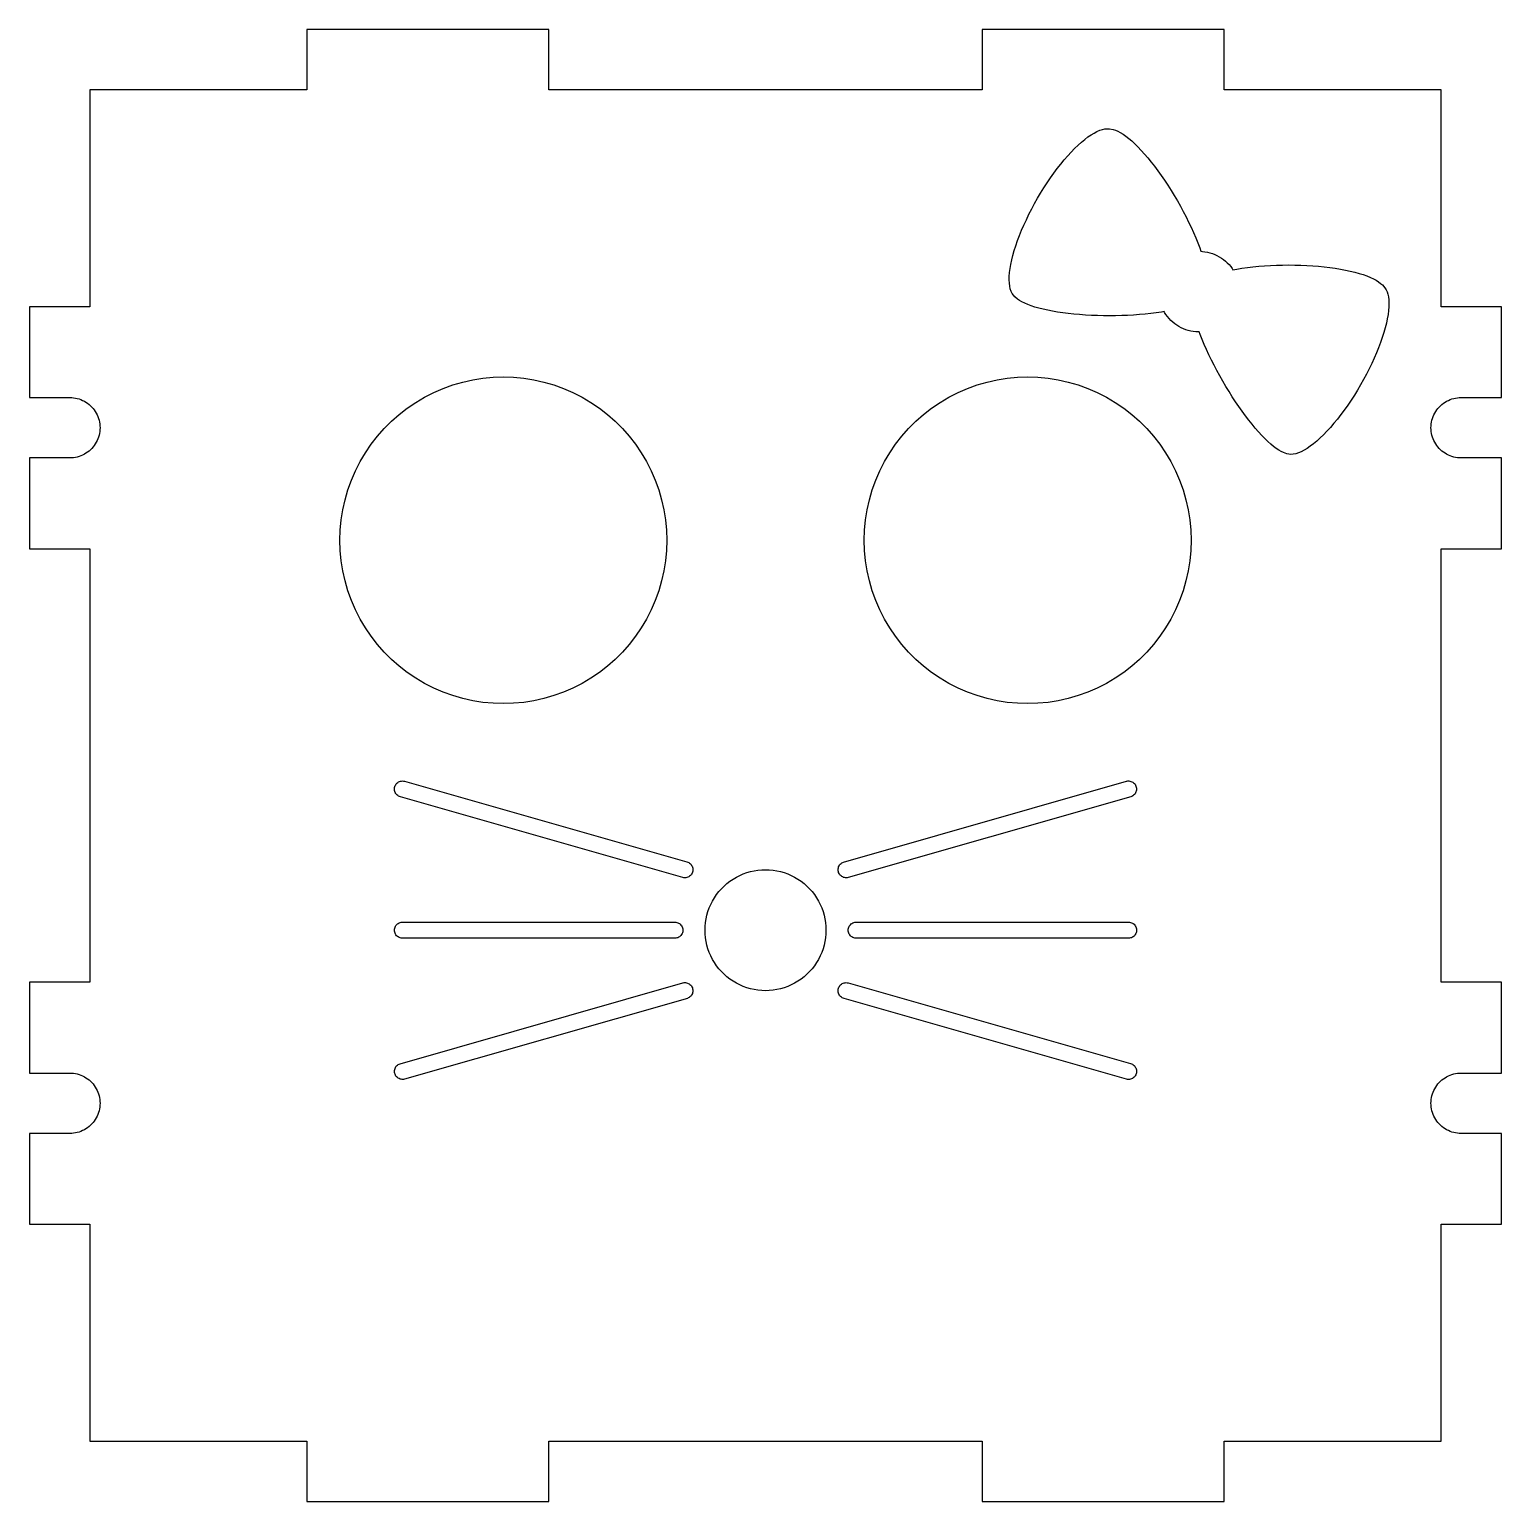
# Model space of a CAD drawing. Header units: metres. Extents: x 0 to 229, y 0 to 151.
# Drawn here: x 78 to 151, y 78 to 151 of the extents above; entities that cross this region are included whole.
import ezdxf

# ---------------------------------------------------------------- set-up
doc = ezdxf.new("R2010")
doc.units = ezdxf.units.M

msp = doc.modelspace()

# ---------------------------------------------------------------- linework, layer by layer
for p, q in [((103.75, 151), (91.75, 151)), ((91.75, 151), (91.75, 148)), ((103.75, 148), (103.75, 151)), ((137.25, 151), (125.25, 151)), ((125.25, 151), (125.25, 148)), ((137.25, 148), (137.25, 151)), ((91.75, 148), (81, 148)), ((81, 148), (81, 137.25)), ((125.25, 148), (103.75, 148)), ((148, 148), (137.25, 148)), ((148, 137.25), (148, 148)), ((131.074, 145.997), (131.205, 146.04)), ((131.205, 146.04), (131.329, 146.065)), ((131.329, 146.065), (131.444, 146.075)), ((131.444, 146.075), (131.552, 146.067)), ((131.552, 146.067), (131.74, 146.036)), ((131.74, 146.036), (131.851, 146.003)), ((131.851, 146.003), (131.969, 145.953)), ((129.998, 145.259), (130.165, 145.409)), ((130.165, 145.409), (130.328, 145.545)), ((130.328, 145.545), (130.488, 145.667)), ((130.488, 145.667), (130.642, 145.773)), ((130.642, 145.773), (130.792, 145.864)), ((130.792, 145.864), (130.936, 145.939)), ((130.936, 145.939), (131.074, 145.997)), ((131.969, 145.953), (132.095, 145.887)), ((132.095, 145.887), (132.228, 145.806)), ((132.228, 145.806), (132.366, 145.709)), ((132.366, 145.709), (132.51, 145.596)), ((132.51, 145.596), (132.659, 145.469)), ((132.659, 145.469), (132.813, 145.327)), ((132.813, 145.327), (132.97, 145.172)), ((129.312, 144.531), (129.485, 144.731)), ((129.485, 144.731), (129.658, 144.92)), ((129.658, 144.92), (129.829, 145.096)), ((129.829, 145.096), (129.998, 145.259)), ((132.97, 145.172), (133.131, 145.003)), ((133.131, 145.003), (133.294, 144.822)), ((133.294, 144.822), (133.459, 144.63)), ((133.459, 144.63), (133.626, 144.426)), ((128.628, 143.634), (128.797, 143.872)), ((128.797, 143.872), (128.967, 144.101)), ((128.967, 144.101), (129.139, 144.321)), ((129.139, 144.321), (129.312, 144.531)), ((133.626, 144.426), (133.792, 144.212)), ((133.792, 144.212), (133.959, 143.989)), ((133.959, 143.989), (134.126, 143.757)), ((128.142, 142.885), (128.3, 143.14)), ((128.3, 143.14), (128.463, 143.39)), ((128.463, 143.39), (128.628, 143.634)), ((134.126, 143.757), (134.29, 143.518)), ((134.29, 143.518), (134.453, 143.272)), ((134.453, 143.272), (134.613, 143.021)), ((127.699, 142.098), (127.841, 142.363)), ((127.841, 142.363), (127.989, 142.625)), ((127.989, 142.625), (128.142, 142.885)), ((134.613, 143.021), (134.77, 142.765)), ((134.77, 142.765), (134.923, 142.505)), ((134.923, 142.505), (135.072, 142.243)), ((127.435, 141.567), (127.563, 141.832)), ((127.563, 141.832), (127.699, 142.098)), ((135.072, 142.243), (135.215, 141.979)), ((135.215, 141.979), (135.353, 141.715)), ((135.353, 141.715), (135.484, 141.451)), ((127.096, 140.781), (127.2, 141.04)), ((127.2, 141.04), (127.313, 141.302)), ((127.313, 141.302), (127.435, 141.567)), ((135.484, 141.451), (135.609, 141.188)), ((135.609, 141.188), (135.726, 140.929)), ((135.726, 140.929), (135.836, 140.672)), ((126.836, 140.033), (126.913, 140.276)), ((126.913, 140.276), (127, 140.526)), ((127, 140.526), (127.096, 140.781)), ((135.836, 140.672), (135.938, 140.421)), ((135.938, 140.421), (136.031, 140.175)), ((136.031, 140.175), (136.094, 139.997)), ((126.666, 139.349), (126.712, 139.568)), ((126.712, 139.568), (126.769, 139.796)), ((126.769, 139.796), (126.836, 140.033)), ((136.094, 139.997), (136.167, 139.993)), ((136.167, 139.993), (136.292, 139.979)), ((136.292, 139.979), (136.416, 139.956)), ((136.416, 139.956), (136.538, 139.926)), ((136.538, 139.926), (136.658, 139.889)), ((136.658, 139.889), (136.775, 139.844)), ((136.775, 139.844), (136.889, 139.791)), ((136.889, 139.791), (137, 139.732)), ((137, 139.732), (137.107, 139.666)), ((137.107, 139.666), (137.209, 139.593)), ((137.209, 139.593), (137.307, 139.514)), ((137.307, 139.514), (137.399, 139.429)), ((126.586, 138.578), (126.59, 138.753)), ((126.59, 138.753), (126.604, 138.941)), ((126.604, 138.941), (126.63, 139.139)), ((126.63, 139.139), (126.666, 139.349)), ((137.399, 139.429), (137.486, 139.338)), ((137.486, 139.338), (137.567, 139.242)), ((137.567, 139.242), (137.642, 139.141)), ((137.642, 139.141), (137.682, 139.08)), ((137.682, 139.08), (137.868, 139.115)), ((137.868, 139.115), (138.128, 139.157)), ((138.128, 139.157), (138.396, 139.194)), ((138.396, 139.194), (138.673, 139.227)), ((138.673, 139.227), (138.957, 139.255)), ((138.957, 139.255), (139.246, 139.279)), ((139.246, 139.279), (139.541, 139.297)), ((139.541, 139.297), (139.838, 139.31)), ((139.838, 139.31), (140.139, 139.317)), ((140.139, 139.317), (140.44, 139.32)), ((140.44, 139.32), (140.741, 139.317)), ((140.741, 139.317), (141.042, 139.31)), ((141.042, 139.31), (141.339, 139.297)), ((141.339, 139.297), (141.634, 139.279)), ((141.634, 139.279), (141.923, 139.255)), ((141.923, 139.255), (142.207, 139.227)), ((142.207, 139.227), (142.484, 139.194)), ((142.484, 139.194), (142.752, 139.157)), ((142.752, 139.157), (143.012, 139.115)), ((143.012, 139.115), (143.261, 139.068)), ((143.261, 139.068), (143.5, 139.017)), ((143.5, 139.017), (143.726, 138.962)), ((143.726, 138.962), (143.939, 138.904)), ((143.939, 138.904), (144.138, 138.841)), ((144.138, 138.841), (144.323, 138.776)), ((144.323, 138.776), (144.493, 138.707)), ((144.493, 138.707), (144.646, 138.636)), ((126.593, 138.416), (126.586, 138.578)), ((126.611, 138.267), (126.593, 138.416)), ((126.64, 138.133), (126.611, 138.267)), ((126.679, 138.013), (126.64, 138.133)), ((126.729, 137.908), (126.679, 138.013)), ((144.646, 138.636), (144.783, 138.562)), ((144.783, 138.562), (144.903, 138.486)), ((144.903, 138.486), (145.005, 138.408)), ((145.005, 138.408), (145.089, 138.328)), ((145.089, 138.328), (145.21, 138.181)), ((145.21, 138.181), (145.271, 138.092)), ((145.271, 138.092), (145.321, 137.987)), ((145.321, 137.987), (145.36, 137.867)), ((81, 137.25), (78, 137.25)), ((78, 137.25), (78, 132.75)), ((126.79, 137.819), (126.729, 137.908)), ((126.86, 137.745), (126.79, 137.819)), ((126.995, 137.629), (126.86, 137.745)), ((127.097, 137.558), (126.995, 137.629)), ((127.217, 137.489), (127.097, 137.558)), ((127.354, 137.422), (127.217, 137.489)), ((127.507, 137.357), (127.354, 137.422)), ((127.677, 137.295), (127.507, 137.357)), ((127.862, 137.235), (127.677, 137.295)), ((145.36, 137.867), (145.389, 137.733)), ((145.389, 137.733), (145.407, 137.584)), ((145.41, 137.247), (145.396, 137.059)), ((145.407, 137.584), (145.414, 137.422)), ((145.414, 137.422), (145.41, 137.247)), ((151, 137.25), (148, 137.25)), ((151, 132.75), (151, 137.25)), ((128.061, 137.179), (127.862, 137.235)), ((128.274, 137.125), (128.061, 137.179)), ((128.5, 137.075), (128.274, 137.125)), ((128.739, 137.029), (128.5, 137.075)), ((128.988, 136.987), (128.739, 137.029)), ((129.248, 136.948), (128.988, 136.987)), ((129.516, 136.914), (129.248, 136.948)), ((129.793, 136.884), (129.516, 136.914)), ((130.077, 136.859), (129.793, 136.884)), ((130.366, 136.838), (130.077, 136.859)), ((130.661, 136.821), (130.366, 136.838)), ((130.958, 136.809), (130.661, 136.821)), ((131.259, 136.802), (130.958, 136.809)), ((131.56, 136.8), (131.259, 136.802)), ((131.861, 136.802), (131.56, 136.8)), ((132.162, 136.809), (131.861, 136.802)), ((132.459, 136.821), (132.162, 136.809)), ((132.754, 136.838), (132.459, 136.821)), ((133.043, 136.859), (132.754, 136.838)), ((133.327, 136.884), (133.043, 136.859)), ((133.604, 136.914), (133.327, 136.884)), ((133.872, 136.948), (133.604, 136.914)), ((134.132, 136.987), (133.872, 136.948)), ((134.264, 137.009), (134.132, 136.987)), ((134.289, 136.964), (134.264, 137.009)), ((134.358, 136.859), (134.289, 136.964)), ((134.433, 136.758), (134.358, 136.859)), ((134.514, 136.662), (134.433, 136.758)), ((134.601, 136.571), (134.514, 136.662)), ((134.693, 136.486), (134.601, 136.571)), ((145.334, 136.651), (145.288, 136.432)), ((145.37, 136.861), (145.334, 136.651)), ((145.396, 137.059), (145.37, 136.861)), ((134.791, 136.407), (134.693, 136.486)), ((134.893, 136.334), (134.791, 136.407)), ((135, 136.268), (134.893, 136.334)), ((135.111, 136.209), (135, 136.268)), ((135.225, 136.156), (135.111, 136.209)), ((135.342, 136.111), (135.225, 136.156)), ((135.462, 136.074), (135.342, 136.111)), ((135.584, 136.044), (135.462, 136.074)), ((135.708, 136.021), (135.584, 136.044)), ((135.833, 136.007), (135.708, 136.021)), ((135.958, 136), (135.833, 136.007)), ((136.01, 136.001), (135.958, 136)), ((136.057, 135.876), (136.01, 136.001)), ((136.153, 135.632), (136.057, 135.876)), ((145.164, 135.967), (145.087, 135.724)), ((145.231, 136.204), (145.164, 135.967)), ((145.288, 136.432), (145.231, 136.204)), ((136.258, 135.382), (136.153, 135.632)), ((136.37, 135.127), (136.258, 135.382)), ((136.49, 134.869), (136.37, 135.127)), ((144.904, 135.219), (144.8, 134.96)), ((145, 135.474), (144.904, 135.219)), ((145.087, 135.724), (145, 135.474)), ((136.617, 134.607), (136.49, 134.869)), ((136.749, 134.344), (136.617, 134.607)), ((136.888, 134.081), (136.749, 134.344)), ((144.565, 134.433), (144.437, 134.168)), ((144.687, 134.698), (144.565, 134.433)), ((144.8, 134.96), (144.687, 134.698)), ((99.4856, 133.512), (99.9822, 133.623)), ((99.9822, 133.623), (100.485, 133.703)), ((100.485, 133.703), (100.991, 133.751)), ((100.991, 133.751), (101.5, 133.767)), ((101.5, 133.767), (102.009, 133.751)), ((102.009, 133.751), (102.515, 133.703)), ((102.515, 133.703), (103.018, 133.623)), ((103.018, 133.623), (103.514, 133.512)), ((125.486, 133.512), (125.982, 133.623)), ((125.982, 133.623), (126.485, 133.703)), ((126.485, 133.703), (126.991, 133.751)), ((126.991, 133.751), (127.5, 133.767)), ((127.5, 133.767), (128.009, 133.751)), ((128.009, 133.751), (128.515, 133.703)), ((128.515, 133.703), (129.018, 133.623)), ((129.018, 133.623), (129.514, 133.512)), ((137.032, 133.817), (136.888, 134.081)), ((137.181, 133.555), (137.032, 133.817)), ((144.159, 133.637), (144.011, 133.375)), ((144.301, 133.902), (144.159, 133.637)), ((144.437, 134.168), (144.301, 133.902)), ((97.5978, 132.765), (98.0512, 132.996)), ((98.0512, 132.996), (98.5182, 133.198)), ((98.5182, 133.198), (98.997, 133.37)), ((98.997, 133.37), (99.4856, 133.512)), ((103.514, 133.512), (104.003, 133.37)), ((104.003, 133.37), (104.482, 133.198)), ((104.482, 133.198), (104.949, 132.996)), ((104.949, 132.996), (105.402, 132.765)), ((123.598, 132.765), (124.051, 132.996)), ((124.051, 132.996), (124.518, 133.198)), ((124.518, 133.198), (124.997, 133.37)), ((124.997, 133.37), (125.486, 133.512)), ((129.514, 133.512), (130.003, 133.37)), ((130.003, 133.37), (130.482, 133.198)), ((130.482, 133.198), (130.949, 132.996)), ((130.949, 132.996), (131.402, 132.765)), ((137.334, 133.295), (137.181, 133.555)), ((137.49, 133.039), (137.334, 133.295)), ((137.649, 132.787), (137.49, 133.039)), ((143.7, 132.86), (143.537, 132.61)), ((143.858, 133.115), (143.7, 132.86)), ((144.011, 133.375), (143.858, 133.115)), ((78, 132.75), (80, 132.75)), ((80, 132.75), (80.0942, 132.747)), ((80.0942, 132.747), (80.188, 132.738)), ((80.188, 132.738), (80.2811, 132.723)), ((80.2811, 132.723), (80.373, 132.703)), ((80.373, 132.703), (80.4635, 132.677)), ((80.4635, 132.677), (80.5522, 132.645)), ((80.5522, 132.645), (80.6387, 132.607)), ((80.6387, 132.607), (80.7226, 132.564)), ((80.7226, 132.564), (80.8037, 132.516)), ((80.8037, 132.516), (80.8817, 132.464)), ((80.8817, 132.464), (80.9561, 132.406)), ((80.9561, 132.406), (81.0268, 132.343)), ((81.0268, 132.343), (81.0934, 132.277)), ((81.0934, 132.277), (81.1558, 132.206)), ((81.1558, 132.206), (81.2135, 132.132)), ((81.2135, 132.132), (81.2665, 132.054)), ((96.3369, 131.908), (96.739, 132.22)), ((96.739, 132.22), (97.1598, 132.506)), ((97.1598, 132.506), (97.5978, 132.765)), ((105.402, 132.765), (105.84, 132.506)), ((105.84, 132.506), (106.261, 132.22)), ((106.261, 132.22), (106.663, 131.908)), ((122.337, 131.908), (122.739, 132.22)), ((122.739, 132.22), (123.16, 132.506)), ((123.16, 132.506), (123.598, 132.765)), ((131.402, 132.765), (131.84, 132.506)), ((131.84, 132.506), (132.261, 132.22)), ((132.261, 132.22), (132.663, 131.908)), ((137.81, 132.54), (137.649, 132.787)), ((137.973, 132.3), (137.81, 132.54)), ((138.137, 132.067), (137.973, 132.3)), ((143.372, 132.366), (143.203, 132.128)), ((143.537, 132.61), (143.372, 132.366)), ((147.734, 132.054), (147.786, 132.132)), ((147.786, 132.132), (147.844, 132.206)), ((147.844, 132.206), (147.907, 132.277)), ((147.907, 132.277), (147.973, 132.343)), ((147.973, 132.343), (148.044, 132.406)), ((148.044, 132.406), (148.118, 132.464)), ((148.118, 132.464), (148.196, 132.516)), ((148.196, 132.516), (148.277, 132.564)), ((148.277, 132.564), (148.361, 132.607)), ((148.361, 132.607), (148.448, 132.645)), ((148.448, 132.645), (148.536, 132.677)), ((148.536, 132.677), (148.627, 132.703)), ((148.627, 132.703), (148.719, 132.723)), ((148.719, 132.723), (148.812, 132.738)), ((148.812, 132.738), (148.906, 132.747)), ((148.906, 132.747), (149, 132.75)), ((149, 132.75), (151, 132.75)), ((81.2665, 132.054), (81.3145, 131.973)), ((81.3145, 131.973), (81.3572, 131.889)), ((81.3572, 131.889), (81.3947, 131.802)), ((81.3947, 131.802), (81.4266, 131.714)), ((81.4266, 131.714), (81.4529, 131.623)), ((81.4529, 131.623), (81.4734, 131.531)), ((81.4734, 131.531), (81.4882, 131.438)), ((81.4882, 131.438), (81.497, 131.344)), ((95.5954, 131.211), (95.9552, 131.571)), ((95.9552, 131.571), (96.3369, 131.908)), ((106.663, 131.908), (107.045, 131.571)), ((107.045, 131.571), (107.405, 131.211)), ((121.595, 131.211), (121.955, 131.571)), ((121.955, 131.571), (122.337, 131.908)), ((132.663, 131.908), (133.045, 131.571)), ((133.045, 131.571), (133.405, 131.211)), ((138.302, 131.842), (138.137, 132.067)), ((138.466, 131.626), (138.302, 131.842)), ((138.629, 131.421), (138.466, 131.626)), ((138.79, 131.226), (138.629, 131.421)), ((142.688, 131.469), (142.515, 131.269)), ((142.861, 131.679), (142.688, 131.469)), ((143.033, 131.899), (142.861, 131.679)), ((143.203, 132.128), (143.033, 131.899)), ((147.503, 131.344), (147.512, 131.438)), ((147.512, 131.438), (147.527, 131.531)), ((147.527, 131.531), (147.547, 131.623)), ((147.547, 131.623), (147.573, 131.714)), ((147.573, 131.714), (147.605, 131.802)), ((147.605, 131.802), (147.643, 131.889)), ((147.643, 131.889), (147.686, 131.973)), ((147.686, 131.973), (147.734, 132.054)), ((81.3947, 130.698), (81.3572, 130.611)), ((81.4266, 130.786), (81.3947, 130.698)), ((81.4529, 130.877), (81.4266, 130.786)), ((81.4734, 130.969), (81.4529, 130.877)), ((81.4882, 131.062), (81.4734, 130.969)), ((81.497, 131.156), (81.4882, 131.062)), ((81.497, 131.344), (81.5, 131.25)), ((81.5, 131.25), (81.497, 131.156)), ((94.947, 130.428), (95.2589, 130.83)), ((95.2589, 130.83), (95.5954, 131.211)), ((107.405, 131.211), (107.741, 130.83)), ((107.741, 130.83), (108.053, 130.428)), ((120.947, 130.428), (121.259, 130.83)), ((121.259, 130.83), (121.595, 131.211)), ((133.405, 131.211), (133.741, 130.83)), ((133.741, 130.83), (134.053, 130.428)), ((138.949, 131.043), (138.79, 131.226)), ((139.105, 130.872), (138.949, 131.043)), ((139.258, 130.714), (139.105, 130.872)), ((139.407, 130.569), (139.258, 130.714)), ((142.002, 130.741), (141.835, 130.591)), ((142.171, 130.904), (142.002, 130.741)), ((142.342, 131.08), (142.171, 130.904)), ((142.515, 131.269), (142.342, 131.08)), ((147.5, 131.25), (147.503, 131.344)), ((147.503, 131.156), (147.5, 131.25)), ((147.512, 131.062), (147.503, 131.156)), ((147.527, 130.969), (147.512, 131.062)), ((147.547, 130.877), (147.527, 130.969)), ((147.573, 130.786), (147.547, 130.877)), ((147.605, 130.698), (147.573, 130.786)), ((147.643, 130.611), (147.605, 130.698)), ((80.8037, 129.984), (80.7226, 129.936)), ((80.8817, 130.036), (80.8037, 129.984)), ((80.9561, 130.094), (80.8817, 130.036)), ((81.0268, 130.157), (80.9561, 130.094)), ((81.0934, 130.223), (81.0268, 130.157)), ((81.1558, 130.294), (81.0934, 130.223)), ((81.2135, 130.368), (81.1558, 130.294)), ((81.2665, 130.446), (81.2135, 130.368)), ((81.3145, 130.527), (81.2665, 130.446)), ((81.3572, 130.611), (81.3145, 130.527)), ((94.4019, 129.569), (94.6609, 130.007)), ((94.6609, 130.007), (94.947, 130.428)), ((108.053, 130.428), (108.339, 130.007)), ((108.339, 130.007), (108.598, 129.569)), ((120.402, 129.569), (120.661, 130.007)), ((120.661, 130.007), (120.947, 130.428)), ((134.053, 130.428), (134.339, 130.007)), ((134.339, 130.007), (134.598, 129.569)), ((139.551, 130.439), (139.407, 130.569)), ((139.69, 130.324), (139.551, 130.439)), ((139.822, 130.223), (139.69, 130.324)), ((139.949, 130.138), (139.822, 130.223)), ((140.069, 130.069), (139.949, 130.138)), ((140.181, 130.016), (140.069, 130.069)), ((140.35, 129.957), (140.181, 130.016)), ((140.448, 129.933), (140.35, 129.957)), ((140.795, 129.96), (140.671, 129.935)), ((140.926, 130.003), (140.795, 129.96)), ((141.064, 130.061), (140.926, 130.003)), ((141.208, 130.136), (141.064, 130.061)), ((141.357, 130.227), (141.208, 130.136)), ((141.512, 130.333), (141.357, 130.227)), ((141.672, 130.455), (141.512, 130.333)), ((141.835, 130.591), (141.672, 130.455)), ((147.686, 130.527), (147.643, 130.611)), ((147.734, 130.446), (147.686, 130.527)), ((147.786, 130.368), (147.734, 130.446)), ((147.844, 130.294), (147.786, 130.368)), ((147.907, 130.223), (147.844, 130.294)), ((147.973, 130.157), (147.907, 130.223)), ((148.044, 130.094), (147.973, 130.157)), ((148.118, 130.036), (148.044, 130.094)), ((148.196, 129.984), (148.118, 130.036)), ((148.277, 129.936), (148.196, 129.984)), ((80, 129.75), (78, 129.75)), ((78, 129.75), (78, 125.25)), ((80.0942, 129.753), (80, 129.75)), ((80.188, 129.762), (80.0942, 129.753)), ((80.2811, 129.777), (80.188, 129.762)), ((80.373, 129.797), (80.2811, 129.777)), ((80.4635, 129.823), (80.373, 129.797)), ((80.5522, 129.855), (80.4635, 129.823)), ((80.6387, 129.893), (80.5522, 129.855)), ((80.7226, 129.936), (80.6387, 129.893)), ((94.1709, 129.115), (94.4019, 129.569)), ((108.598, 129.569), (108.829, 129.115)), ((120.171, 129.115), (120.402, 129.569)), ((134.598, 129.569), (134.829, 129.115)), ((140.556, 129.925), (140.448, 129.933)), ((140.671, 129.935), (140.556, 129.925)), ((148.361, 129.893), (148.277, 129.936)), ((148.448, 129.855), (148.361, 129.893)), ((148.536, 129.823), (148.448, 129.855)), ((148.627, 129.797), (148.536, 129.823)), ((148.719, 129.777), (148.627, 129.797)), ((148.812, 129.762), (148.719, 129.777)), ((148.906, 129.753), (148.812, 129.762)), ((149, 129.75), (148.906, 129.753)), ((151, 129.75), (149, 129.75)), ((151, 125.25), (151, 129.75)), ((93.7964, 128.17), (93.9688, 128.648)), ((93.9688, 128.648), (94.1709, 129.115)), ((108.829, 129.115), (109.031, 128.648)), ((109.031, 128.648), (109.204, 128.17)), ((119.796, 128.17), (119.969, 128.648)), ((119.969, 128.648), (120.171, 129.115)), ((134.829, 129.115), (135.031, 128.648)), ((135.031, 128.648), (135.204, 128.17)), ((93.6545, 127.681), (93.7964, 128.17)), ((109.204, 128.17), (109.346, 127.681)), ((119.654, 127.681), (119.796, 128.17)), ((135.204, 128.17), (135.346, 127.681)), ((93.4639, 126.682), (93.5435, 127.184)), ((93.5435, 127.184), (93.6545, 127.681)), ((109.346, 127.681), (109.457, 127.184)), ((109.457, 127.184), (109.536, 126.682)), ((119.464, 126.682), (119.543, 127.184)), ((119.543, 127.184), (119.654, 127.681)), ((135.346, 127.681), (135.457, 127.184)), ((135.457, 127.184), (135.536, 126.682)), ((93.416, 126.175), (93.4639, 126.682)), ((109.536, 126.682), (109.584, 126.175)), ((119.416, 126.175), (119.464, 126.682)), ((135.536, 126.682), (135.584, 126.175)), ((93.4, 125.667), (93.416, 126.175)), ((93.416, 125.158), (93.4, 125.667)), ((109.584, 126.175), (109.6, 125.667)), ((109.6, 125.667), (109.584, 125.158)), ((119.4, 125.667), (119.416, 126.175)), ((119.416, 125.158), (119.4, 125.667)), ((135.584, 126.175), (135.6, 125.667)), ((135.6, 125.667), (135.584, 125.158)), ((78, 125.25), (81, 125.25)), ((81, 125.25), (81, 103.75)), ((93.4639, 124.651), (93.416, 125.158)), ((109.584, 125.158), (109.536, 124.651)), ((119.464, 124.651), (119.416, 125.158)), ((135.584, 125.158), (135.536, 124.651)), ((148, 103.75), (148, 125.25)), ((148, 125.25), (151, 125.25)), ((93.5435, 124.149), (93.4639, 124.651)), ((93.6545, 123.652), (93.5435, 124.149)), ((109.457, 124.149), (109.346, 123.652)), ((109.536, 124.651), (109.457, 124.149)), ((119.543, 124.149), (119.464, 124.651)), ((119.654, 123.652), (119.543, 124.149)), ((135.457, 124.149), (135.346, 123.652)), ((135.536, 124.651), (135.457, 124.149)), ((93.7964, 123.164), (93.6545, 123.652)), ((109.346, 123.652), (109.204, 123.164)), ((119.796, 123.164), (119.654, 123.652)), ((135.346, 123.652), (135.204, 123.164)), ((93.9688, 122.685), (93.7964, 123.164)), ((94.1709, 122.218), (93.9688, 122.685)), ((109.031, 122.685), (108.829, 122.218)), ((109.204, 123.164), (109.031, 122.685)), ((119.969, 122.685), (119.796, 123.164)), ((120.171, 122.218), (119.969, 122.685)), ((135.031, 122.685), (134.829, 122.218)), ((135.204, 123.164), (135.031, 122.685)), ((94.4019, 121.764), (94.1709, 122.218)), ((108.829, 122.218), (108.598, 121.764)), ((120.402, 121.764), (120.171, 122.218)), ((134.829, 122.218), (134.598, 121.764)), ((94.6609, 121.326), (94.4019, 121.764)), ((94.947, 120.906), (94.6609, 121.326)), ((108.339, 121.326), (108.053, 120.906)), ((108.598, 121.764), (108.339, 121.326)), ((120.661, 121.326), (120.402, 121.764)), ((120.947, 120.906), (120.661, 121.326)), ((134.339, 121.326), (134.053, 120.906)), ((134.598, 121.764), (134.339, 121.326)), ((95.2589, 120.504), (94.947, 120.906)), ((95.5954, 120.122), (95.2589, 120.504)), ((107.741, 120.504), (107.405, 120.122)), ((108.053, 120.906), (107.741, 120.504)), ((121.259, 120.504), (120.947, 120.906)), ((121.595, 120.122), (121.259, 120.504)), ((133.741, 120.504), (133.405, 120.122)), ((134.053, 120.906), (133.741, 120.504)), ((95.9552, 119.762), (95.5954, 120.122)), ((96.3369, 119.426), (95.9552, 119.762)), ((107.045, 119.762), (106.663, 119.426)), ((107.405, 120.122), (107.045, 119.762)), ((121.955, 119.762), (121.595, 120.122)), ((122.337, 119.426), (121.955, 119.762)), ((133.045, 119.762), (132.663, 119.426)), ((133.405, 120.122), (133.045, 119.762)), ((96.739, 119.114), (96.3369, 119.426)), ((97.1598, 118.828), (96.739, 119.114)), ((106.261, 119.114), (105.84, 118.828)), ((106.663, 119.426), (106.261, 119.114)), ((122.739, 119.114), (122.337, 119.426)), ((123.16, 118.828), (122.739, 119.114)), ((132.261, 119.114), (131.84, 118.828)), ((132.663, 119.426), (132.261, 119.114)), ((97.5978, 118.569), (97.1598, 118.828)), ((98.0512, 118.338), (97.5978, 118.569)), ((98.5182, 118.135), (98.0512, 118.338)), ((104.949, 118.338), (104.482, 118.135)), ((105.402, 118.569), (104.949, 118.338)), ((105.84, 118.828), (105.402, 118.569)), ((123.598, 118.569), (123.16, 118.828)), ((124.051, 118.338), (123.598, 118.569)), ((124.518, 118.135), (124.051, 118.338)), ((130.949, 118.338), (130.482, 118.135)), ((131.402, 118.569), (130.949, 118.338)), ((131.84, 118.828), (131.402, 118.569)), ((98.997, 117.963), (98.5182, 118.135)), ((99.4856, 117.821), (98.997, 117.963)), ((99.9822, 117.71), (99.4856, 117.821)), ((100.485, 117.631), (99.9822, 117.71)), ((100.991, 117.583), (100.485, 117.631)), ((101.5, 117.567), (100.991, 117.583)), ((102.009, 117.583), (101.5, 117.567)), ((102.515, 117.631), (102.009, 117.583)), ((103.018, 117.71), (102.515, 117.631)), ((103.514, 117.821), (103.018, 117.71)), ((104.003, 117.963), (103.514, 117.821)), ((104.482, 118.135), (104.003, 117.963)), ((124.997, 117.963), (124.518, 118.135)), ((125.486, 117.821), (124.997, 117.963)), ((125.982, 117.71), (125.486, 117.821)), ((126.485, 117.631), (125.982, 117.71)), ((126.991, 117.583), (126.485, 117.631)), ((127.5, 117.567), (126.991, 117.583)), ((128.009, 117.583), (127.5, 117.567)), ((128.515, 117.631), (128.009, 117.583)), ((129.018, 117.71), (128.515, 117.631)), ((129.514, 117.821), (129.018, 117.71)), ((130.003, 117.963), (129.514, 117.821)), ((130.482, 118.135), (130.003, 117.963)), ((96.1008, 113.358), (96.1071, 113.408)), ((96.1008, 113.308), (96.1008, 113.358)), ((96.1071, 113.258), (96.1008, 113.308)), ((96.1071, 113.408), (96.1196, 113.457)), ((96.1196, 113.21), (96.1071, 113.258)), ((96.1196, 113.457), (96.1381, 113.504)), ((96.1381, 113.163), (96.1196, 113.21)), ((96.1381, 113.504), (96.1623, 113.548)), ((96.1623, 113.119), (96.1381, 113.163)), ((96.1623, 113.548), (96.1918, 113.588)), ((96.1918, 113.588), (96.2262, 113.625)), ((96.2262, 113.625), (96.2649, 113.657)), ((96.2649, 113.657), (96.3073, 113.684)), ((96.3073, 113.684), (96.3528, 113.705)), ((96.3528, 113.705), (96.4005, 113.721)), ((96.4005, 113.721), (96.4499, 113.73)), ((96.4499, 113.73), (96.5, 113.733)), ((96.5, 113.733), (96.5501, 113.73)), ((96.5501, 113.73), (96.5995, 113.721)), ((96.5995, 113.721), (110.599, 109.721)), ((118.376, 109.714), (132.401, 113.721)), ((132.401, 113.721), (132.425, 113.726)), ((132.425, 113.726), (132.475, 113.733)), ((132.475, 113.733), (132.525, 113.733)), ((132.525, 113.733), (132.575, 113.726)), ((132.575, 113.726), (132.624, 113.714)), ((132.624, 113.714), (132.67, 113.695)), ((132.67, 113.695), (132.714, 113.671)), ((132.714, 113.671), (132.755, 113.642)), ((132.755, 113.642), (132.792, 113.607)), ((132.792, 113.607), (132.824, 113.568)), ((132.824, 113.568), (132.851, 113.526)), ((132.851, 113.526), (132.872, 113.481)), ((132.872, 113.186), (132.851, 113.141)), ((132.872, 113.481), (132.887, 113.433)), ((132.887, 113.234), (132.872, 113.186)), ((132.887, 113.433), (132.897, 113.383)), ((132.897, 113.283), (132.887, 113.234)), ((132.897, 113.383), (132.9, 113.333)), ((132.9, 113.333), (132.897, 113.283)), ((96.1918, 113.078), (96.1623, 113.119)), ((96.2262, 113.042), (96.1918, 113.078)), ((96.2649, 113.01), (96.2262, 113.042)), ((96.3073, 112.983), (96.2649, 113.01)), ((96.3528, 112.961), (96.3073, 112.983)), ((96.4005, 112.946), (96.3528, 112.961)), ((110.401, 108.946), (96.4005, 112.946)), ((132.624, 112.953), (118.599, 108.946)), ((132.67, 112.971), (132.624, 112.953)), ((132.714, 112.996), (132.67, 112.971)), ((132.755, 113.025), (132.714, 112.996)), ((132.792, 113.06), (132.755, 113.025)), ((132.824, 113.098), (132.792, 113.06)), ((132.851, 113.141), (132.824, 113.098)), ((110.599, 109.721), (110.647, 109.705)), ((110.647, 109.705), (110.693, 109.684)), ((110.693, 109.684), (110.735, 109.657)), ((110.735, 109.657), (110.774, 109.625)), ((110.774, 109.625), (110.808, 109.588)), ((110.808, 109.588), (110.838, 109.548)), ((110.838, 109.548), (110.862, 109.504)), ((110.862, 109.504), (110.88, 109.457)), ((118.128, 109.481), (118.149, 109.526)), ((118.149, 109.526), (118.176, 109.568)), ((118.176, 109.568), (118.208, 109.607)), ((118.208, 109.607), (118.245, 109.642)), ((118.245, 109.642), (118.286, 109.671)), ((118.286, 109.671), (118.33, 109.695)), ((118.33, 109.695), (118.376, 109.714)), ((110.45, 108.936), (110.401, 108.946)), ((110.5, 108.933), (110.45, 108.936)), ((110.55, 108.936), (110.5, 108.933)), ((110.599, 108.946), (110.55, 108.936)), ((110.647, 108.961), (110.599, 108.946)), ((110.693, 108.983), (110.647, 108.961)), ((110.735, 109.01), (110.693, 108.983)), ((110.774, 109.042), (110.735, 109.01)), ((110.808, 109.078), (110.774, 109.042)), ((110.838, 109.119), (110.808, 109.078)), ((110.862, 109.163), (110.838, 109.119)), ((110.88, 109.21), (110.862, 109.163)), ((110.88, 109.457), (110.893, 109.408)), ((110.893, 109.258), (110.88, 109.21)), ((110.893, 109.408), (110.899, 109.358)), ((110.899, 109.308), (110.893, 109.258)), ((110.899, 109.358), (110.899, 109.308)), ((112.737, 108.76), (112.893, 108.866)), ((112.893, 108.866), (113.055, 108.962)), ((113.055, 108.962), (113.223, 109.048)), ((113.223, 109.048), (113.396, 109.123)), ((113.396, 109.123), (113.573, 109.186)), ((113.573, 109.186), (113.754, 109.239)), ((113.754, 109.239), (113.938, 109.28)), ((113.938, 109.28), (114.124, 109.31)), ((114.124, 109.31), (114.312, 109.327)), ((114.312, 109.327), (114.5, 109.333)), ((114.5, 109.333), (114.688, 109.327)), ((114.688, 109.327), (114.876, 109.31)), ((114.876, 109.31), (115.062, 109.28)), ((115.062, 109.28), (115.246, 109.239)), ((115.246, 109.239), (115.427, 109.186)), ((115.427, 109.186), (115.604, 109.123)), ((115.604, 109.123), (115.777, 109.048)), ((115.777, 109.048), (115.945, 108.962)), ((115.945, 108.962), (116.107, 108.866)), ((116.107, 108.866), (116.263, 108.76)), ((118.1, 109.333), (118.103, 109.383)), ((118.103, 109.283), (118.1, 109.333)), ((118.103, 109.383), (118.113, 109.433)), ((118.113, 109.234), (118.103, 109.283)), ((118.113, 109.433), (118.128, 109.481)), ((118.128, 109.186), (118.113, 109.234)), ((118.149, 109.141), (118.128, 109.186)), ((118.176, 109.098), (118.149, 109.141)), ((118.208, 109.06), (118.176, 109.098)), ((118.245, 109.025), (118.208, 109.06)), ((118.286, 108.996), (118.245, 109.025)), ((118.33, 108.971), (118.286, 108.996)), ((118.376, 108.953), (118.33, 108.971)), ((118.425, 108.94), (118.376, 108.953)), ((118.475, 108.934), (118.425, 108.94)), ((118.5, 108.933), (118.475, 108.934)), ((118.55, 108.936), (118.5, 108.933)), ((118.599, 108.946), (118.55, 108.936)), ((111.967, 107.941), (112.073, 108.097)), ((112.073, 108.097), (112.188, 108.246)), ((112.188, 108.246), (112.313, 108.387)), ((112.313, 108.387), (112.446, 108.52)), ((112.446, 108.52), (112.588, 108.645)), ((112.588, 108.645), (112.737, 108.76)), ((116.263, 108.76), (116.412, 108.645)), ((116.412, 108.645), (116.554, 108.52)), ((116.554, 108.52), (116.687, 108.387)), ((116.687, 108.387), (116.812, 108.246)), ((116.812, 108.246), (116.927, 108.097)), ((116.927, 108.097), (117.033, 107.941)), ((111.647, 107.26), (111.711, 107.438)), ((111.711, 107.438), (111.786, 107.611)), ((111.786, 107.611), (111.871, 107.779)), ((111.871, 107.779), (111.967, 107.941)), ((117.033, 107.941), (117.129, 107.779)), ((117.129, 107.779), (117.214, 107.611)), ((117.214, 107.611), (117.289, 107.438)), ((117.289, 107.438), (117.353, 107.26)), ((96.1764, 106.568), (96.2084, 106.607)), ((96.2084, 106.607), (96.245, 106.642)), ((96.245, 106.642), (96.2857, 106.671)), ((96.2857, 106.671), (96.3297, 106.695)), ((96.3297, 106.695), (96.3764, 106.714)), ((96.3764, 106.714), (96.425, 106.726)), ((96.425, 106.726), (96.4749, 106.733)), ((96.4749, 106.733), (110, 106.733)), ((110, 106.733), (110.05, 106.73)), ((110.05, 106.73), (110.099, 106.721)), ((110.099, 106.721), (110.147, 106.705)), ((110.147, 106.705), (110.193, 106.684)), ((110.193, 106.684), (110.235, 106.657)), ((110.235, 106.657), (110.274, 106.625)), ((110.274, 106.625), (110.308, 106.588)), ((110.308, 106.588), (110.338, 106.548)), ((111.506, 106.522), (111.524, 106.709)), ((111.524, 106.709), (111.553, 106.895)), ((111.553, 106.895), (111.594, 107.079)), ((111.594, 107.079), (111.647, 107.26)), ((117.353, 107.26), (117.406, 107.079)), ((117.406, 107.079), (117.447, 106.895)), ((117.447, 106.895), (117.476, 106.709)), ((117.476, 106.709), (117.494, 106.522)), ((118.676, 106.568), (118.708, 106.607)), ((118.708, 106.607), (118.745, 106.642)), ((118.745, 106.642), (118.786, 106.671)), ((118.786, 106.671), (118.83, 106.695)), ((118.83, 106.695), (118.876, 106.714)), ((118.876, 106.714), (118.925, 106.726)), ((118.925, 106.726), (118.975, 106.733)), ((118.975, 106.733), (132.5, 106.733)), ((132.5, 106.733), (132.55, 106.73)), ((132.55, 106.73), (132.599, 106.721)), ((132.599, 106.721), (132.647, 106.705)), ((132.647, 106.705), (132.693, 106.684)), ((132.693, 106.684), (132.735, 106.657)), ((132.735, 106.657), (132.774, 106.625)), ((132.774, 106.625), (132.808, 106.588)), ((132.808, 106.588), (132.838, 106.548)), ((96.1, 106.333), (96.1032, 106.383)), ((96.1032, 106.283), (96.1, 106.333)), ((96.1032, 106.383), (96.1126, 106.433)), ((96.1126, 106.234), (96.1032, 106.283)), ((96.1126, 106.433), (96.1281, 106.481)), ((96.1281, 106.186), (96.1126, 106.234)), ((96.1281, 106.481), (96.1495, 106.526)), ((96.1495, 106.141), (96.1281, 106.186)), ((96.1495, 106.526), (96.1764, 106.568)), ((96.1764, 106.098), (96.1495, 106.141)), ((96.2084, 106.06), (96.1764, 106.098)), ((96.245, 106.025), (96.2084, 106.06)), ((96.2857, 105.996), (96.245, 106.025)), ((96.3297, 105.971), (96.2857, 105.996)), ((96.3764, 105.953), (96.3297, 105.971)), ((96.425, 105.94), (96.3764, 105.953)), ((96.4749, 105.934), (96.425, 105.94)), ((110, 105.933), (96.4749, 105.934)), ((110.05, 105.936), (110, 105.933)), ((110.099, 105.946), (110.05, 105.936)), ((110.147, 105.961), (110.099, 105.946)), ((110.193, 105.983), (110.147, 105.961)), ((110.235, 106.01), (110.193, 105.983)), ((110.274, 106.042), (110.235, 106.01)), ((110.308, 106.078), (110.274, 106.042)), ((110.338, 106.119), (110.308, 106.078)), ((110.338, 106.548), (110.362, 106.504)), ((110.362, 106.163), (110.338, 106.119)), ((110.362, 106.504), (110.38, 106.457)), ((110.38, 106.21), (110.362, 106.163)), ((110.38, 106.457), (110.393, 106.408)), ((110.393, 106.258), (110.38, 106.21)), ((110.393, 106.408), (110.399, 106.358)), ((110.399, 106.308), (110.393, 106.258)), ((110.399, 106.358), (110.399, 106.308)), ((111.5, 106.333), (111.506, 106.522)), ((111.506, 106.145), (111.5, 106.333)), ((111.524, 105.957), (111.506, 106.145)), ((111.553, 105.771), (111.524, 105.957)), ((117.476, 105.957), (117.447, 105.771)), ((117.494, 106.145), (117.476, 105.957)), ((117.494, 106.522), (117.5, 106.333)), ((117.5, 106.333), (117.494, 106.145)), ((118.6, 106.333), (118.603, 106.383)), ((118.603, 106.283), (118.6, 106.333)), ((118.603, 106.383), (118.613, 106.433)), ((118.613, 106.234), (118.603, 106.283)), ((118.613, 106.433), (118.628, 106.481)), ((118.628, 106.186), (118.613, 106.234)), ((118.628, 106.481), (118.649, 106.526)), ((118.649, 106.141), (118.628, 106.186)), ((118.649, 106.526), (118.676, 106.568)), ((118.676, 106.098), (118.649, 106.141)), ((118.708, 106.06), (118.676, 106.098)), ((118.745, 106.025), (118.708, 106.06)), ((118.786, 105.996), (118.745, 106.025)), ((118.83, 105.971), (118.786, 105.996)), ((118.876, 105.953), (118.83, 105.971)), ((118.925, 105.94), (118.876, 105.953)), ((118.975, 105.934), (118.925, 105.94)), ((132.5, 105.933), (118.975, 105.934)), ((132.55, 105.936), (132.5, 105.933)), ((132.599, 105.946), (132.55, 105.936)), ((132.647, 105.961), (132.599, 105.946)), ((132.693, 105.983), (132.647, 105.961)), ((132.735, 106.01), (132.693, 105.983)), ((132.774, 106.042), (132.735, 106.01)), ((132.808, 106.078), (132.774, 106.042)), ((132.838, 106.119), (132.808, 106.078)), ((132.838, 106.548), (132.862, 106.504)), ((132.862, 106.163), (132.838, 106.119)), ((132.862, 106.504), (132.88, 106.457)), ((132.88, 106.21), (132.862, 106.163)), ((132.88, 106.457), (132.893, 106.408)), ((132.893, 106.258), (132.88, 106.21)), ((132.893, 106.408), (132.899, 106.358)), ((132.899, 106.308), (132.893, 106.258)), ((132.899, 106.358), (132.899, 106.308)), ((111.594, 105.587), (111.553, 105.771)), ((111.647, 105.406), (111.594, 105.587)), ((111.711, 105.229), (111.647, 105.406)), ((111.786, 105.056), (111.711, 105.229)), ((117.289, 105.229), (117.214, 105.056)), ((117.353, 105.406), (117.289, 105.229)), ((117.406, 105.587), (117.353, 105.406)), ((117.447, 105.771), (117.406, 105.587)), ((111.871, 104.888), (111.786, 105.056)), ((111.967, 104.726), (111.871, 104.888)), ((112.073, 104.57), (111.967, 104.726)), ((112.188, 104.421), (112.073, 104.57)), ((112.313, 104.28), (112.188, 104.421)), ((116.812, 104.421), (116.687, 104.28)), ((116.927, 104.57), (116.812, 104.421)), ((117.033, 104.726), (116.927, 104.57)), ((117.129, 104.888), (117.033, 104.726)), ((117.214, 105.056), (117.129, 104.888)), ((81, 103.75), (78, 103.75)), ((78, 103.75), (78, 99.25)), ((96.3764, 99.7138), (110.401, 103.721)), ((110.401, 103.721), (110.425, 103.726)), ((110.425, 103.726), (110.475, 103.733)), ((110.475, 103.733), (110.525, 103.733)), ((110.525, 103.733), (110.575, 103.726)), ((110.575, 103.726), (110.624, 103.714)), ((110.624, 103.714), (110.67, 103.695)), ((110.67, 103.695), (110.714, 103.671)), ((110.714, 103.671), (110.755, 103.642)), ((112.446, 104.146), (112.313, 104.28)), ((112.588, 104.022), (112.446, 104.146)), ((112.737, 103.906), (112.588, 104.022)), ((112.893, 103.8), (112.737, 103.906)), ((113.055, 103.704), (112.893, 103.8)), ((113.223, 103.619), (113.055, 103.704)), ((115.945, 103.704), (115.777, 103.619)), ((116.107, 103.8), (115.945, 103.704)), ((116.263, 103.906), (116.107, 103.8)), ((116.412, 104.022), (116.263, 103.906)), ((116.554, 104.146), (116.412, 104.022)), ((116.687, 104.28), (116.554, 104.146)), ((118.265, 103.657), (118.307, 103.684)), ((118.307, 103.684), (118.353, 103.705)), ((118.353, 103.705), (118.401, 103.721)), ((118.401, 103.721), (118.45, 103.73)), ((118.45, 103.73), (118.5, 103.733)), ((118.5, 103.733), (118.55, 103.73)), ((118.55, 103.73), (118.599, 103.721)), ((118.599, 103.721), (132.599, 99.7208)), ((151, 103.75), (148, 103.75)), ((151, 99.25), (151, 103.75)), ((110.624, 102.953), (96.5995, 98.9459)), ((110.67, 102.971), (110.624, 102.953)), ((110.714, 102.996), (110.67, 102.971)), ((110.755, 103.025), (110.714, 102.996)), ((110.755, 103.642), (110.792, 103.607)), ((110.792, 103.06), (110.755, 103.025)), ((110.792, 103.607), (110.824, 103.568)), ((110.824, 103.098), (110.792, 103.06)), ((110.824, 103.568), (110.851, 103.526)), ((110.851, 103.141), (110.824, 103.098)), ((110.851, 103.526), (110.872, 103.481)), ((110.872, 103.186), (110.851, 103.141)), ((110.872, 103.481), (110.887, 103.433)), ((110.887, 103.234), (110.872, 103.186)), ((110.887, 103.433), (110.897, 103.383)), ((110.897, 103.283), (110.887, 103.234)), ((110.897, 103.383), (110.9, 103.333)), ((110.9, 103.333), (110.897, 103.283)), ((113.396, 103.544), (113.223, 103.619)), ((113.573, 103.48), (113.396, 103.544)), ((113.754, 103.428), (113.573, 103.48)), ((113.938, 103.386), (113.754, 103.428)), ((114.124, 103.357), (113.938, 103.386)), ((114.312, 103.339), (114.124, 103.357)), ((114.5, 103.333), (114.312, 103.339)), ((114.688, 103.339), (114.5, 103.333)), ((114.876, 103.357), (114.688, 103.339)), ((115.062, 103.386), (114.876, 103.357)), ((115.246, 103.428), (115.062, 103.386)), ((115.427, 103.48), (115.246, 103.428)), ((115.604, 103.544), (115.427, 103.48)), ((115.777, 103.619), (115.604, 103.544)), ((118.101, 103.358), (118.107, 103.408)), ((118.101, 103.308), (118.101, 103.358)), ((118.107, 103.258), (118.101, 103.308)), ((118.107, 103.408), (118.12, 103.457)), ((118.12, 103.21), (118.107, 103.258)), ((118.12, 103.457), (118.138, 103.504)), ((118.138, 103.163), (118.12, 103.21)), ((118.138, 103.504), (118.162, 103.548)), ((118.162, 103.119), (118.138, 103.163)), ((118.162, 103.548), (118.192, 103.588)), ((118.192, 103.078), (118.162, 103.119)), ((118.192, 103.588), (118.226, 103.625)), ((118.226, 103.042), (118.192, 103.078)), ((118.226, 103.625), (118.265, 103.657)), ((118.265, 103.01), (118.226, 103.042)), ((118.307, 102.983), (118.265, 103.01)), ((118.353, 102.961), (118.307, 102.983)), ((118.401, 102.946), (118.353, 102.961)), ((132.401, 98.9459), (118.401, 102.946)), ((96.1, 99.3333), (96.1032, 99.3835)), ((96.1032, 99.2832), (96.1, 99.3333)), ((96.1032, 99.3835), (96.1126, 99.4328)), ((96.1126, 99.2339), (96.1032, 99.2832)), ((96.1126, 99.4328), (96.1281, 99.4806)), ((96.1281, 99.4806), (96.1495, 99.526)), ((96.1495, 99.526), (96.1764, 99.5685)), ((96.1764, 99.5685), (96.2084, 99.6071)), ((96.2084, 99.6071), (96.245, 99.6415)), ((96.245, 99.6415), (96.2857, 99.6711)), ((96.2857, 99.6711), (96.3297, 99.6953)), ((96.3297, 99.6953), (96.3764, 99.7138)), ((132.599, 99.7208), (132.647, 99.7052)), ((132.647, 99.7052), (132.693, 99.6839)), ((132.693, 99.6839), (132.735, 99.6569)), ((132.735, 99.6569), (132.774, 99.6249)), ((132.774, 99.6249), (132.808, 99.5883)), ((132.808, 99.5883), (132.838, 99.5477)), ((132.838, 99.5477), (132.862, 99.5036)), ((132.862, 99.5036), (132.88, 99.4569)), ((132.88, 99.4569), (132.893, 99.4083)), ((132.893, 99.4083), (132.899, 99.3585)), ((132.899, 99.3082), (132.893, 99.2584)), ((132.899, 99.3585), (132.899, 99.3082)), ((78, 99.25), (80, 99.25)), ((80, 99.25), (80.0942, 99.247)), ((80.0942, 99.247), (80.188, 99.2382)), ((80.188, 99.2382), (80.2811, 99.2234)), ((80.2811, 99.2234), (80.373, 99.2029)), ((80.373, 99.2029), (80.4635, 99.1766)), ((80.4635, 99.1766), (80.5522, 99.1447)), ((80.5522, 99.1447), (80.6387, 99.1072)), ((80.6387, 99.1072), (80.7226, 99.0645)), ((80.7226, 99.0645), (80.8037, 99.0165)), ((80.8037, 99.0165), (80.8817, 98.9635)), ((80.8817, 98.9635), (80.9561, 98.9058)), ((80.9561, 98.9058), (81.0268, 98.8434)), ((81.0268, 98.8434), (81.0934, 98.7768)), ((81.0934, 98.7768), (81.1558, 98.7061)), ((81.1558, 98.7061), (81.2135, 98.6317)), ((81.2135, 98.6317), (81.2665, 98.5537)), ((81.2665, 98.5537), (81.3145, 98.4726)), ((96.1281, 99.1861), (96.1126, 99.2339)), ((96.1495, 99.1406), (96.1281, 99.1861)), ((96.1764, 99.0982), (96.1495, 99.1406)), ((96.2084, 99.0595), (96.1764, 99.0982)), ((96.245, 99.0251), (96.2084, 99.0595)), ((96.2857, 98.9956), (96.245, 99.0251)), ((96.3297, 98.9714), (96.2857, 98.9956)), ((96.3764, 98.9529), (96.3297, 98.9714)), ((96.425, 98.9404), (96.3764, 98.9529)), ((96.4749, 98.9341), (96.425, 98.9404)), ((96.5, 98.9333), (96.4749, 98.9341)), ((96.5501, 98.9365), (96.5, 98.9333)), ((96.5995, 98.9459), (96.5501, 98.9365)), ((132.45, 98.9365), (132.401, 98.9459)), ((132.5, 98.9333), (132.45, 98.9365)), ((132.55, 98.9365), (132.5, 98.9333)), ((132.599, 98.9459), (132.55, 98.9365)), ((132.647, 98.9614), (132.599, 98.9459)), ((132.693, 98.9828), (132.647, 98.9614)), ((132.735, 99.0097), (132.693, 98.9828)), ((132.774, 99.0417), (132.735, 99.0097)), ((132.808, 99.0784), (132.774, 99.0417)), ((132.838, 99.119), (132.808, 99.0784)), ((132.862, 99.163), (132.838, 99.119)), ((132.88, 99.2097), (132.862, 99.163)), ((132.893, 99.2584), (132.88, 99.2097)), ((147.686, 98.4726), (147.734, 98.5537)), ((147.734, 98.5537), (147.786, 98.6317)), ((147.786, 98.6317), (147.844, 98.7061)), ((147.844, 98.7061), (147.907, 98.7768)), ((147.907, 98.7768), (147.973, 98.8434)), ((147.973, 98.8434), (148.044, 98.9058)), ((148.044, 98.9058), (148.118, 98.9635)), ((148.118, 98.9635), (148.196, 99.0165)), ((148.196, 99.0165), (148.277, 99.0645)), ((148.277, 99.0645), (148.361, 99.1072)), ((148.361, 99.1072), (148.448, 99.1447)), ((148.448, 99.1447), (148.536, 99.1766)), ((148.536, 99.1766), (148.627, 99.2029)), ((148.627, 99.2029), (148.719, 99.2234)), ((148.719, 99.2234), (148.812, 99.2382)), ((148.812, 99.2382), (148.906, 99.247)), ((148.906, 99.247), (149, 99.25)), ((149, 99.25), (151, 99.25)), ((81.3145, 98.4726), (81.3572, 98.3887)), ((81.3572, 98.3887), (81.3947, 98.3022)), ((81.3947, 98.3022), (81.4266, 98.2135)), ((81.4266, 98.2135), (81.4529, 98.123)), ((81.4529, 98.123), (81.4734, 98.0311)), ((81.4734, 98.0311), (81.4882, 97.938)), ((81.4882, 97.938), (81.497, 97.8442)), ((81.497, 97.8442), (81.5, 97.75)), ((147.5, 97.75), (147.503, 97.8442)), ((147.503, 97.8442), (147.512, 97.938)), ((147.512, 97.938), (147.527, 98.0311)), ((147.527, 98.0311), (147.547, 98.123)), ((147.547, 98.123), (147.573, 98.2135)), ((147.573, 98.2135), (147.605, 98.3022)), ((147.605, 98.3022), (147.643, 98.3887)), ((147.643, 98.3887), (147.686, 98.4726)), ((81.3572, 97.1113), (81.3145, 97.0274)), ((81.3947, 97.1978), (81.3572, 97.1113)), ((81.4266, 97.2865), (81.3947, 97.1978)), ((81.4529, 97.377), (81.4266, 97.2865)), ((81.4734, 97.4689), (81.4529, 97.377)), ((81.4882, 97.562), (81.4734, 97.4689)), ((81.497, 97.6558), (81.4882, 97.562)), ((81.5, 97.75), (81.497, 97.6558)), ((147.503, 97.6558), (147.5, 97.75)), ((147.512, 97.562), (147.503, 97.6558)), ((147.527, 97.4689), (147.512, 97.562)), ((147.547, 97.377), (147.527, 97.4689)), ((147.573, 97.2865), (147.547, 97.377)), ((147.605, 97.1978), (147.573, 97.2865)), ((147.643, 97.1113), (147.605, 97.1978)), ((147.686, 97.0274), (147.643, 97.1113)), ((80.6387, 96.3927), (80.5522, 96.3553)), ((80.7226, 96.4355), (80.6387, 96.3927)), ((80.8037, 96.4835), (80.7226, 96.4355)), ((80.8817, 96.5365), (80.8037, 96.4835)), ((80.9561, 96.5942), (80.8817, 96.5365)), ((81.0268, 96.6565), (80.9561, 96.5942)), ((81.0934, 96.7232), (81.0268, 96.6565)), ((81.1558, 96.7939), (81.0934, 96.7232)), ((81.2135, 96.8683), (81.1558, 96.7939)), ((81.2665, 96.9463), (81.2135, 96.8683)), ((81.3145, 97.0274), (81.2665, 96.9463)), ((147.734, 96.9463), (147.686, 97.0274)), ((147.786, 96.8683), (147.734, 96.9463)), ((147.844, 96.7939), (147.786, 96.8683)), ((147.907, 96.7232), (147.844, 96.7939)), ((147.973, 96.6565), (147.907, 96.7232)), ((148.044, 96.5942), (147.973, 96.6565)), ((148.118, 96.5365), (148.044, 96.5942)), ((148.196, 96.4835), (148.118, 96.5365)), ((148.277, 96.4355), (148.196, 96.4835)), ((148.361, 96.3927), (148.277, 96.4355)), ((148.448, 96.3553), (148.361, 96.3927)), ((80, 96.25), (78, 96.25)), ((78, 96.25), (78, 91.75)), ((80.0942, 96.2529), (80, 96.25)), ((80.188, 96.2618), (80.0942, 96.2529)), ((80.2811, 96.2766), (80.188, 96.2618)), ((80.373, 96.2971), (80.2811, 96.2766)), ((80.4635, 96.3234), (80.373, 96.2971)), ((80.5522, 96.3553), (80.4635, 96.3234)), ((148.536, 96.3234), (148.448, 96.3553)), ((148.627, 96.2971), (148.536, 96.3234)), ((148.719, 96.2766), (148.627, 96.2971)), ((148.812, 96.2618), (148.719, 96.2766)), ((148.906, 96.2529), (148.812, 96.2618)), ((149, 96.25), (148.906, 96.2529)), ((151, 96.25), (149, 96.25)), ((151, 91.75), (151, 96.25)), ((78, 91.75), (81, 91.75)), ((81, 91.75), (81, 81)), ((148, 81), (148, 91.75)), ((148, 91.75), (151, 91.75)), ((81, 81), (91.75, 81)), ((91.75, 81), (91.75, 78)), ((103.75, 81), (125.25, 81)), ((103.75, 78), (103.75, 81)), ((125.25, 81), (125.25, 78)), ((137.25, 78), (137.25, 81)), ((137.25, 81), (148, 81)), ((91.75, 78), (103.75, 78)), ((125.25, 78), (137.25, 78))]:
    msp.add_line(p, q)

doc.saveas('drawing.dxf')
